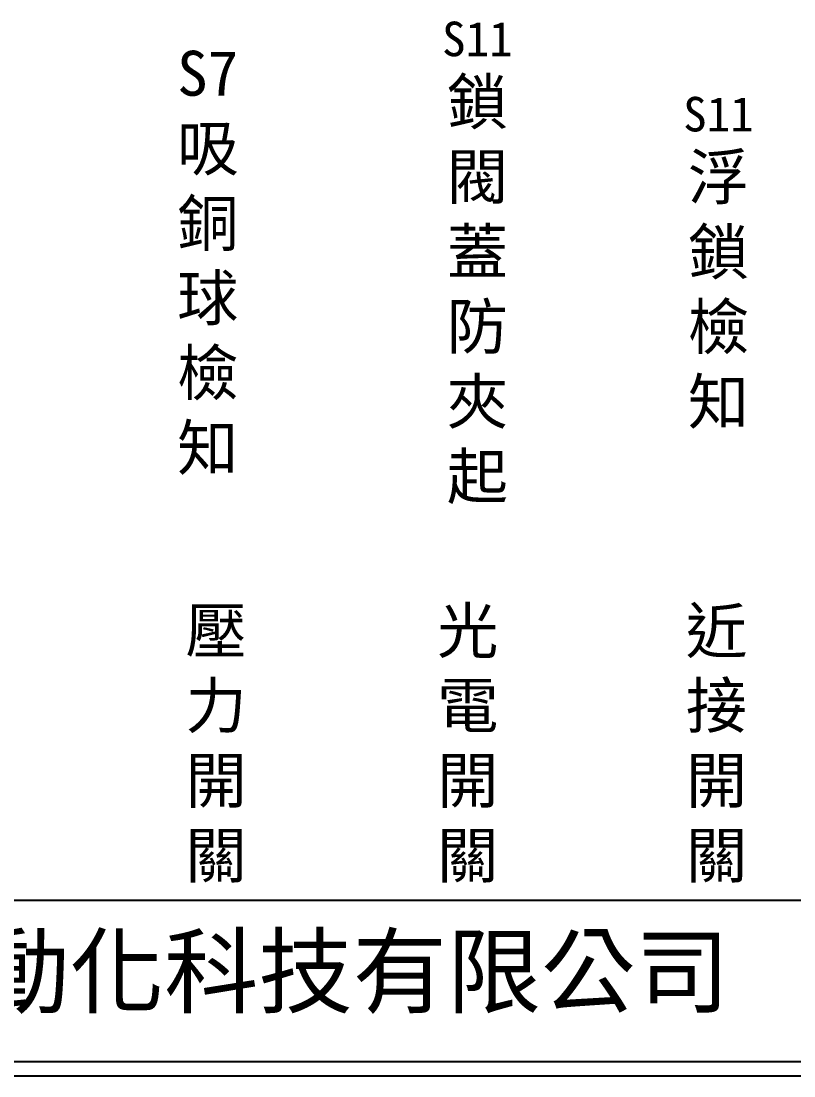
# Model space of a CAD drawing. Extents: x 325 to 612, y 3 to 207.
# Drawn here: x 392.4 to 459.5, y 3 to 94.6 of the extents above; entities that cross this region are included whole.
import ezdxf

# ---------------------------------------------------------------- set-up
doc = ezdxf.new("R2010")
doc.units = 0
doc.layers.add('圖框層', color=7, linetype='CONTINUOUS')
doc.layers.add('標尺寸層', color=3, linetype='CONTINUOUS')
doc.styles.add('CNS', font='romanc.shx', dxfattribs={"bigfont": 'chineset.shx'})
doc.styles.add('STSL', font='kaiu.ttf')

msp = doc.modelspace()

# ---------------------------------------------------------------- linework, layer by layer
at = {"layer": '圖框層', "color": 7}
for p, q in [((326.569, 18.25), (611.07, 18.25)), ((326.569, 4.25), (611.07, 4.25)), ((325.319, 3), (612.319, 3))]:
    msp.add_line(p, q, dxfattribs=at)

# ---------------------------------------------------------------- texts
at = {"layer": '圖框層', "color": 4, "style": 'STSL'}
msp.add_text('泓陞自動化科技有限公司', height=6, dxfattribs=at).set_placement((363.923, 9.076))
at = {"layer": '標尺寸層', "color": 7, "char_height": 3.9, "width": 4.96081, "attachment_point": 5, "style": 'CNS'}
for s, insert in [('{\\fDFKai-SB|b0|i0|c136|p65;\\H0.76923x;S11\\H1.3x;鎖閥蓋防夾起}', (432.041, 73.584)), ('{\\fDFKai-SB|b0|i0|c136|p65;S7吸銅球檢知}', (408.628, 73.584)), ('{\\fDFKai-SB|b0|i0|c136|p65;\\H0.76923x;S11\\H1.3x;\\P浮鎖檢知}', (452.974, 73.584)), ('{\\fDFKai-SB|b0|i0|c136|p65;光電開關}', (431.208, 31.684)), ('{\\fDFKai-SB|b0|i0|c136|p65;近接開關}', (452.803, 31.684)), ('{\\fDFKai-SB|b0|i0|c136|p65;壓力開關}', (409.355, 31.684))]:
    msp.add_mtext(s, dxfattribs=dict(at, insert=insert))

doc.saveas('drawing.dxf')
